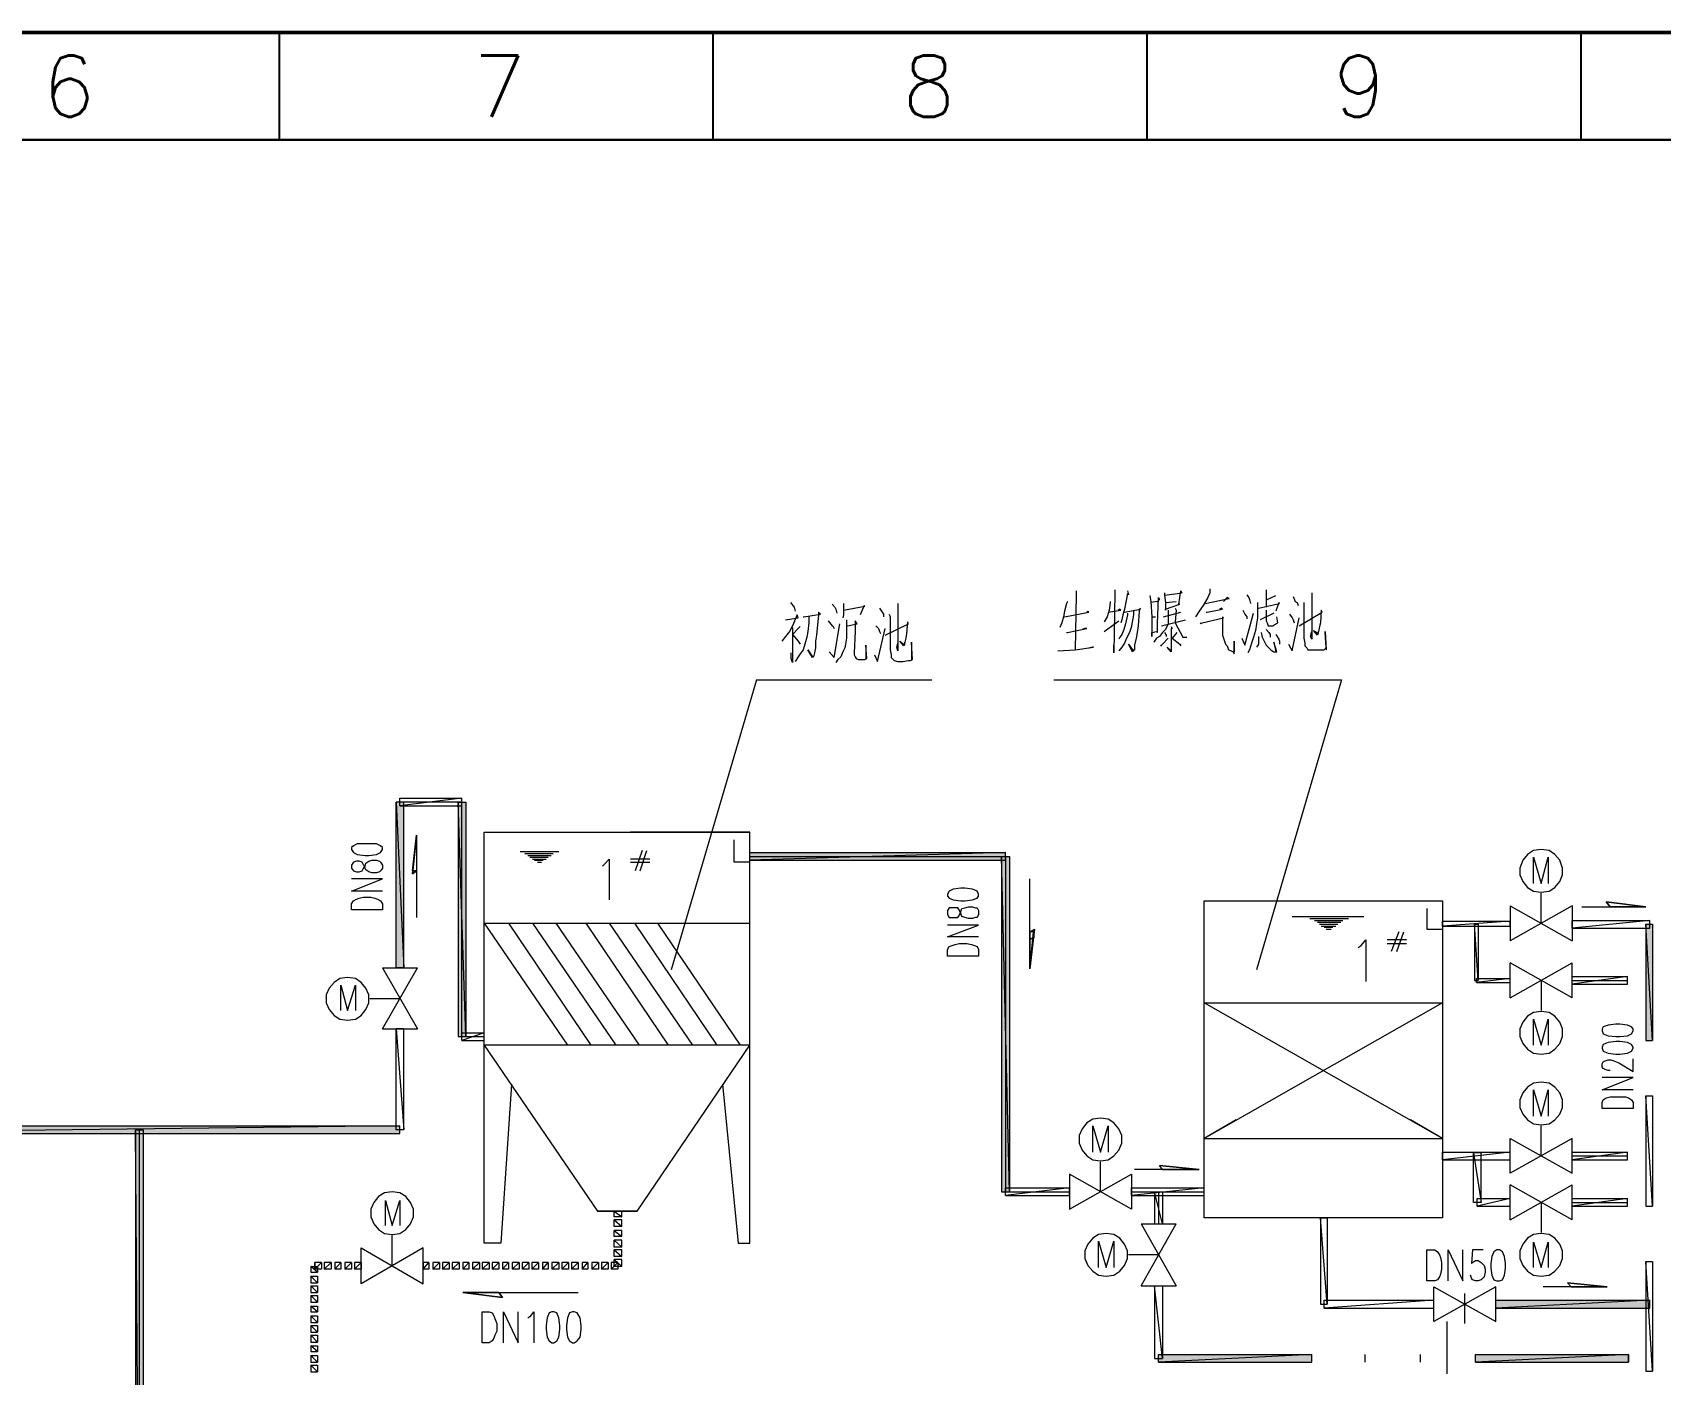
# Model space of a CAD drawing. Header units: millimetres. Extents: x 314312 to 406292, y 205315 to 257934.
# Drawn here: x 340394 to 357624, y 243737 to 257934 of the extents above; entities that cross this region are included whole.
import ezdxf

# ---------------------------------------------------------------- set-up
doc = ezdxf.new("R2010")
doc.units = ezdxf.units.MM
doc.styles.add('样式 2', font='txt.shx', dxfattribs={"height": 2})

msp = doc.modelspace()

# ---------------------------------------------------------------- hatches: boundary and pattern name
h = msp.add_hatch(color=0)
edge = h.paths.add_edge_path(flags=0)
edge.add_spline(control_points=[(344241, 248039), (344241, 248039), (344323, 248039), (344323, 248039), (344323, 248039), (344241, 249793), (344241, 249793), (344241, 249793), (344241, 248039), (344241, 248039)], knot_values=[0, 0, 0, 0, 1, 1, 1, 2, 2, 2, 3, 3, 3, 3], degree=3, periodic=0)
edge = h.paths.add_edge_path(flags=0)
edge.add_spline(control_points=[(344323, 248039), (344323, 248039), (344241, 249793), (344241, 249793), (344241, 249793), (344323, 249793), (344323, 249793), (344323, 249793), (344323, 248039), (344323, 248039)], knot_values=[0, 0, 0, 0, 1, 1, 1, 2, 2, 2, 3, 3, 3, 3], degree=3, periodic=0)
h = msp.add_hatch(color=0)
edge = h.paths.add_edge_path(flags=0)
edge.add_spline(control_points=[(344980, 249793), (344980, 249793), (344898, 249793), (344898, 249793), (344898, 249793), (344980, 247311), (344980, 247311), (344980, 247311), (344980, 249793), (344980, 249793)], knot_values=[0, 0, 0, 0, 1, 1, 1, 2, 2, 2, 3, 3, 3, 3], degree=3, periodic=0)
edge = h.paths.add_edge_path(flags=0)
edge.add_spline(control_points=[(344898, 249793), (344898, 249793), (344980, 247311), (344980, 247311), (344980, 247311), (344898, 247311), (344898, 247311), (344898, 247311), (344898, 249793), (344898, 249793)], knot_values=[0, 0, 0, 0, 1, 1, 1, 2, 2, 2, 3, 3, 3, 3], degree=3, periodic=0)
h = msp.add_hatch(color=0)
edge = h.paths.add_edge_path(flags=0)
edge.add_spline(control_points=[(347985, 249259), (347985, 249259), (347985, 249177), (347985, 249177), (347985, 249177), (350692, 249259), (350692, 249259), (350692, 249259), (347985, 249259), (347985, 249259)], knot_values=[0, 0, 0, 0, 1, 1, 1, 2, 2, 2, 3, 3, 3, 3], degree=3, periodic=0)
edge = h.paths.add_edge_path(flags=0)
edge.add_spline(control_points=[(347985, 249177), (347985, 249177), (350692, 249259), (350692, 249259), (350692, 249259), (350692, 249177), (350692, 249177), (350692, 249177), (347985, 249177), (347985, 249177)], knot_values=[0, 0, 0, 0, 1, 1, 1, 2, 2, 2, 3, 3, 3, 3], degree=3, periodic=0)
h = msp.add_hatch(color=0)
edge = h.paths.add_edge_path(flags=0)
edge.add_spline(control_points=[(350733, 249218), (350733, 249218), (350651, 249218), (350651, 249218), (350651, 249218), (350733, 245670), (350733, 245670), (350733, 245670), (350733, 249218), (350733, 249218)], knot_values=[0, 0, 0, 0, 1, 1, 1, 2, 2, 2, 3, 3, 3, 3], degree=3, periodic=0)
edge = h.paths.add_edge_path(flags=0)
edge.add_spline(control_points=[(350651, 249218), (350651, 249218), (350733, 245670), (350733, 245670), (350733, 245670), (350651, 245670), (350651, 245670), (350651, 245670), (350651, 249218), (350651, 249218)], knot_values=[0, 0, 0, 0, 1, 1, 1, 2, 2, 2, 3, 3, 3, 3], degree=3, periodic=0)
h = msp.add_hatch(color=0)
edge = h.paths.add_edge_path(flags=0)
edge.add_spline(control_points=[(357542, 248500), (357542, 248500), (357471, 248500), (357471, 248500), (357471, 248500), (357542, 247270), (357542, 247270), (357542, 247270), (357542, 248500), (357542, 248500)], knot_values=[0, 0, 0, 0, 1, 1, 1, 2, 2, 2, 3, 3, 3, 3], degree=3, periodic=0)
edge = h.paths.add_edge_path(flags=0)
edge.add_spline(control_points=[(357471, 248500), (357471, 248500), (357542, 247270), (357542, 247270), (357542, 247270), (357471, 247270), (357471, 247270), (357471, 247270), (357471, 248500), (357471, 248500)], knot_values=[0, 0, 0, 0, 1, 1, 1, 2, 2, 2, 3, 3, 3, 3], degree=3, periodic=0)
h = msp.add_hatch(color=0)
edge = h.paths.add_edge_path(flags=0)
edge.add_spline(control_points=[(337637, 246367), (337637, 246367), (337637, 246285), (337637, 246285), (337637, 246285), (344282, 246367), (344282, 246367), (344282, 246367), (337637, 246367), (337637, 246367)], knot_values=[0, 0, 0, 0, 1, 1, 1, 2, 2, 2, 3, 3, 3, 3], degree=3, periodic=0)
edge = h.paths.add_edge_path(flags=0)
edge.add_spline(control_points=[(337637, 246285), (337637, 246285), (344282, 246367), (344282, 246367), (344282, 246367), (344282, 246285), (344282, 246285), (344282, 246285), (337637, 246285), (337637, 246285)], knot_values=[0, 0, 0, 0, 1, 1, 1, 2, 2, 2, 3, 3, 3, 3], degree=3, periodic=0)
h = msp.add_hatch(color=0)
edge = h.paths.add_edge_path(flags=0)
edge.add_spline(control_points=[(341565, 246326), (341565, 246326), (341483, 246326), (341483, 246326), (341483, 246326), (341565, 235856), (341565, 235856), (341565, 235856), (341565, 246326), (341565, 246326)], knot_values=[0, 0, 0, 0, 1, 1, 1, 2, 2, 2, 3, 3, 3, 3], degree=3, periodic=0)
edge = h.paths.add_edge_path(flags=0)
edge.add_spline(control_points=[(341483, 246326), (341483, 246326), (341565, 235856), (341565, 235856), (341565, 235856), (341483, 235856), (341483, 235856), (341483, 235856), (341483, 246326), (341483, 246326)], knot_values=[0, 0, 0, 0, 1, 1, 1, 2, 2, 2, 3, 3, 3, 3], degree=3, periodic=0)
h = msp.add_hatch(color=0)
edge = h.paths.add_edge_path(flags=0)
edge.add_spline(control_points=[(355881, 244521), (355881, 244521), (355881, 244439), (355881, 244439), (355881, 244439), (357512, 244521), (357512, 244521), (357512, 244521), (355881, 244521), (355881, 244521)], knot_values=[0, 0, 0, 0, 1, 1, 1, 2, 2, 2, 3, 3, 3, 3], degree=3, periodic=0)
edge = h.paths.add_edge_path(flags=0)
edge.add_spline(control_points=[(355881, 244439), (355881, 244439), (357512, 244521), (357512, 244521), (357512, 244521), (357512, 244439), (357512, 244439), (357512, 244439), (355881, 244439), (355881, 244439)], knot_values=[0, 0, 0, 0, 1, 1, 1, 2, 2, 2, 3, 3, 3, 3], degree=3, periodic=0)
h = msp.add_hatch(color=0)
edge = h.paths.add_edge_path(flags=0)
edge.add_spline(control_points=[(352312, 243947), (352312, 243947), (352312, 243865), (352312, 243865), (352312, 243865), (353933, 243947), (353933, 243947), (353933, 243947), (352312, 243947), (352312, 243947)], knot_values=[0, 0, 0, 0, 1, 1, 1, 2, 2, 2, 3, 3, 3, 3], degree=3, periodic=0)
edge = h.paths.add_edge_path(flags=0)
edge.add_spline(control_points=[(352312, 243865), (352312, 243865), (353933, 243947), (353933, 243947), (353933, 243947), (353933, 243865), (353933, 243865), (353933, 243865), (352312, 243865), (352312, 243865)], knot_values=[0, 0, 0, 0, 1, 1, 1, 2, 2, 2, 3, 3, 3, 3], degree=3, periodic=0)
h = msp.add_hatch(color=0)
edge = h.paths.add_edge_path(flags=0)
edge.add_spline(control_points=[(355666, 243947), (355666, 243947), (355666, 243865), (355666, 243865), (355666, 243865), (357286, 243947), (357286, 243947), (357286, 243947), (355666, 243947), (355666, 243947)], knot_values=[0, 0, 0, 0, 1, 1, 1, 2, 2, 2, 3, 3, 3, 3], degree=3, periodic=0)
edge = h.paths.add_edge_path(flags=0)
edge.add_spline(control_points=[(355666, 243865), (355666, 243865), (357286, 243947), (357286, 243947), (357286, 243947), (357286, 243865), (357286, 243865), (357286, 243865), (355666, 243865), (355666, 243865)], knot_values=[0, 0, 0, 0, 1, 1, 1, 2, 2, 2, 3, 3, 3, 3], degree=3, periodic=0)

# ---------------------------------------------------------------- linework, layer by layer
at = {"color": 7, "linetype": 'ByBlock', "lineweight": 50}
msp.add_line((314312, 257934), (390065, 257934), dxfattribs=at)
at = {"color": 7, "linetype": 'ByBlock', "lineweight": -3}
for p, q in [((343003, 257934), (343003, 256800)), ((347596, 257934), (347596, 256800)), ((352189, 257934), (352189, 256800)), ((356781, 257934), (356781, 256800))]:
    msp.add_line(p, q, dxfattribs=at)
at = {"color": 7, "linetype": 'ByBlock', "lineweight": 30}
msp.add_line((315446, 256800), (388931, 256800), dxfattribs=at)
at = {"color": 0, "lineweight": 5}
for points in [[(351348, 251915), (351338, 251895), (351317, 251813), (351307, 251751), (351287, 251690), (351266, 251639)], [(351441, 252028), (351441, 251987), (351430, 251403)], [(351799, 251915), (351799, 251905), (351789, 251823), (351769, 251751), (351738, 251700)], [(351851, 252039), (351851, 252008), (351840, 251372), (351840, 251403), (351840, 251454)], [(351984, 252028), (351994, 251987), (351984, 251998), (351953, 251833), (351933, 251772), (351923, 251721), (351912, 251690)], [(352220, 251977), (352230, 251915), (352240, 251751), (352240, 251618), (352240, 251546), (352240, 251587), (352292, 251598), (352302, 251587), (352302, 251659), (352302, 251680), (352312, 251956), (352322, 251936), (352302, 251915), (352230, 251905)], [(352374, 252008), (352374, 251977), (352384, 251905), (352384, 251823), (352384, 251833), (352538, 251885), (352528, 251885), (352548, 252028), (352558, 252008), (352538, 251998), (352374, 251977)], [(352384, 251905), (352497, 251915)], [(352856, 252049), (352856, 252008), (352835, 251956), (352784, 251874), (352743, 251813), (352702, 251751)], [(352804, 251895), (353061, 251946), (353040, 251956), (352999, 251915)], [(353245, 251987), (353266, 251956), (353276, 251936), (353286, 251895)], [(353451, 252039), (353451, 252008), (353451, 251854)], [(353461, 251936), (353553, 251977)], [(353738, 251967), (353758, 251915), (353779, 251905), (353789, 251874)], [(353933, 252008), (353933, 251977), (353933, 251516), (353922, 251546), (353933, 251598)], [(348364, 251721), (348497, 251741), (348487, 251772), (348436, 251659), (348405, 251598), (348364, 251546), (348323, 251495)], [(348415, 251905), (348456, 251854), (348467, 251813)], [(348610, 251751), (348610, 251690), (348600, 251598), (348590, 251536), (348569, 251464), (348549, 251403), (348518, 251362), (348497, 251331), (348467, 251280)], [(348549, 251751), (348559, 251751), (348733, 251782), (348713, 251803), (348713, 251772), (348692, 251557), (348682, 251495), (348682, 251423), (348672, 251372), (348661, 251331), (348651, 251321), (348600, 251403), (348651, 251331)], [(348856, 251885), (348887, 251854), (348897, 251833), (348907, 251792)], [(348979, 251895), (348979, 251854), (348979, 251803), (348979, 251772), (348969, 251741)], [(348979, 251823), (349205, 251864), (349195, 251874), (349154, 251772)], [(349359, 251844), (349379, 251813), (349400, 251782), (349400, 251751)], [(349461, 251782), (349472, 251751), (349472, 251403), (349482, 251351), (349482, 251321), (349502, 251300), (349513, 251290), (349554, 251280), (349605, 251280), (349666, 251290), (349687, 251290), (349707, 251300), (349697, 251485), (349697, 251300)], [(349554, 251895), (349554, 251864), (349554, 251392), (349543, 251433), (349554, 251474)], [(351317, 251751), (351574, 251803), (351564, 251813), (351553, 251803)], [(351779, 251803), (351912, 251823), (351902, 251833), (351882, 251823)], [(352046, 251813), (352046, 251772), (352025, 251659), (352025, 251649), (352005, 251587), (351974, 251526), (351953, 251474), (351923, 251433), (351892, 251392)], [(351984, 251792), (351984, 251772), (351964, 251680), (351943, 251618), (351923, 251567), (351902, 251536), (351892, 251516)], [(351953, 251803), (352117, 251833), (352117, 251844), (352107, 251813), (352097, 251659), (352087, 251587), (352076, 251526), (352056, 251454), (352056, 251403), (352035, 251382), (351994, 251464), (352035, 251403), (352056, 251403)], [(352240, 251751), (352281, 251751)], [(352364, 251751), (352548, 251803)], [(352415, 251823), (352415, 251813), (352415, 251680)], [(352487, 251844), (352497, 251823), (352487, 251700)], [(352753, 251690), (352763, 251680), (352774, 251690), (352999, 251741), (352989, 251751), (352989, 251731), (352989, 251649), (352989, 251598), (352989, 251557), (352999, 251526), (353010, 251495), (353020, 251464), (353040, 251444), (353051, 251403), (353081, 251392), (353102, 251382), (353112, 251362), (353112, 251495), (353112, 251382)], [(352815, 251803), (352825, 251803), (352989, 251833), (352979, 251844), (352958, 251833)], [(353194, 251526), (353225, 251454), (353317, 251792)], [(353204, 251823), (353225, 251782), (353245, 251751), (353245, 251731)], [(353358, 251905), (353358, 251844), (353358, 251741), (353348, 251680), (353338, 251608), (353317, 251536), (353297, 251474), (353276, 251403), (353256, 251372)], [(353369, 251844), (353594, 251895), (353584, 251905), (353553, 251813)], [(353533, 251792), (353389, 251721)], [(353451, 251823), (353451, 251813), (353451, 251803), (353451, 251710), (353461, 251690), (353471, 251659), (353492, 251659), (353522, 251659), (353553, 251680), (353574, 251690), (353563, 251751)], [(353686, 251464), (353727, 251392), (353799, 251741)], [(353697, 251782), (353727, 251741), (353738, 251721), (353748, 251690)], [(353799, 251659), (354045, 251803), (354035, 251823), (354025, 251690), (354015, 251649), (354004, 251598), (353994, 251557), (353953, 251608), (354004, 251577), (354004, 251598)], [(353851, 251905), (353851, 251874), (353851, 251526), (353861, 251474), (353861, 251444), (353881, 251423), (353892, 251403), (353933, 251403), (353984, 251403), (354045, 251403), (354066, 251403), (354086, 251423), (354076, 251598), (354086, 251403)], [(348436, 251639), (348436, 251269), (348425, 251310), (348425, 251372)], [(348518, 251649), (348497, 251628), (348436, 251567), (348497, 251495), (348518, 251464)], [(348815, 251710), (348856, 251659), (348866, 251659), (348877, 251628)], [(348825, 251382), (348877, 251321), (348938, 251680)], [(349010, 251721), (349010, 251659), (349010, 251598), (349010, 251526), (349000, 251464), (348990, 251423), (348969, 251382), (348949, 251331), (348918, 251300), (348897, 251269)], [(349020, 251659), (349123, 251680), (349102, 251710), (349102, 251598), (349092, 251372), (349092, 251351), (349102, 251331), (349113, 251310), (349133, 251300), (349184, 251300), (349205, 251300), (349225, 251310), (349215, 251454), (349215, 251310)], [(349307, 251351), (349338, 251280), (349420, 251628)], [(349318, 251659), (349348, 251628), (349359, 251598), (349369, 251577)], [(349420, 251557), (349666, 251680), (349656, 251700), (349646, 251577), (349636, 251526), (349625, 251485), (349615, 251444), (349574, 251495), (349625, 251454), (349625, 251485)], [(351338, 251587), (351348, 251587), (351553, 251628), (351533, 251628), (351502, 251618)], [(351738, 251598), (351892, 251710)], [(352415, 251680), (352384, 251618), (352353, 251587), (352322, 251546), (352292, 251526), (352261, 251485)], [(352343, 251659), (352599, 251721)], [(352374, 251587), (352394, 251557), (352394, 251546)], [(352446, 251649), (352456, 251628), (352446, 251628), (352446, 251618), (352446, 251454), (352446, 251382), (352405, 251433), (352446, 251392), (352446, 251403)], [(352507, 251587), (352456, 251526), (352538, 251464), (352548, 251444)], [(352487, 251690), (352569, 251536), (352610, 251536)], [(353399, 251587), (353410, 251536), (353430, 251495), (353451, 251454), (353471, 251433), (353502, 251403), (353533, 251382), (353553, 251382), (353563, 251382), (353533, 251485), (353553, 251382)], [(353451, 251618), (353481, 251587), (353492, 251567), (353492, 251536)], [(353553, 251567), (353584, 251516), (353594, 251495), (353594, 251464)], [(351246, 251392), (351430, 251403), (351625, 251433), (351615, 251433), (351584, 251423)], [(352333, 251454), (352343, 251444), (352343, 251454), (352353, 251464), (352415, 251526)], [(353369, 251546), (353369, 251495), (353369, 251464), (353358, 251444), (353348, 251433)], [(348056, 251085), (347154, 248018)], [(348056, 251085), (349912, 251085)], [(351205, 251085), (354250, 251085)], [(354250, 251085), (353348, 248018)], [(344939, 249793), (344282, 249793)], [(344939, 247311), (344939, 249793)], [(343770, 249290), (343790, 249259), (343831, 249239), (343913, 249229), (343954, 249229), (344036, 249239), (344077, 249259), (344098, 249290), (344098, 249311), (344077, 249331), (344036, 249352), (343954, 249352), (343913, 249352), (343831, 249352), (343790, 249331), (343770, 249311), (343770, 249290)], [(344457, 249065), (344416, 249034), (344457, 249444), (344416, 249034)], [(344457, 249444), (344457, 248572)], [(345175, 249475), (347985, 249475), (346723, 249475)], [(345175, 245126), (345175, 249475)], [(347985, 249157), (347820, 249157), (347820, 249393)], [(347985, 245126), (347985, 249475)], [(343770, 249095), (343790, 249065), (343821, 249054), (343852, 249054), (343882, 249065), (343893, 249085), (343913, 249116), (343923, 249147), (343954, 249167), (343985, 249177), (344036, 249177), (344067, 249167), (344077, 249157), (344098, 249126), (344098, 249095), (344077, 249065), (344067, 249054), (344036, 249044), (343985, 249044), (343954, 249054), (343923, 249075), (343913, 249095), (343893, 249136), (343882, 249157), (343852, 249167), (343821, 249167), (343790, 249157), (343770, 249126), (343770, 249095)], [(345554, 249270), (345964, 249270)], [(345605, 249249), (345903, 249249)], [(345636, 249229), (345882, 249229)], [(345657, 249208), (345851, 249208)], [(345687, 249188), (345831, 249188)], [(345708, 249177), (345800, 249177)], [(345739, 249157), (345780, 249157)], [(346426, 249116), (346446, 249136), (346498, 249188), (346498, 248757)], [(346928, 249188), (346723, 249188)], [(346723, 249157), (346928, 249157)], [(346846, 249280), (346774, 249065)], [(346826, 249065), (346897, 249280)], [(347985, 249218), (350692, 249218)], [(350692, 249218), (350692, 245670)], [(356363, 249290), (356281, 249280), (356219, 249239), (356168, 249177), (356137, 249095), (356137, 249023), (356168, 248952), (356219, 248890), (356281, 248849), (356363, 248839), (356445, 248849), (356507, 248890), (356558, 248952), (356589, 249023), (356589, 249095), (356558, 249177), (356507, 249239), (356445, 249280), (356363, 249290)], [(356281, 248931), (356281, 249208), (356363, 248931), (356435, 249208), (356435, 248931)], [(344098, 248849), (343770, 248849), (344098, 248982), (343770, 248982)], [(350948, 248029), (350948, 248982)], [(350077, 248798), (350097, 248777), (350138, 248757), (350220, 248747), (350261, 248747), (350343, 248757), (350394, 248777), (350405, 248798), (350405, 248818), (350394, 248849), (350343, 248870), (350261, 248880), (350220, 248880), (350138, 248870), (350097, 248849), (350077, 248818), (350077, 248798)], [(356363, 248511), (356363, 248829)], [(344098, 248654), (343770, 248654), (343770, 248716), (343790, 248747), (343821, 248767), (343852, 248777), (343893, 248788), (343975, 248788), (344016, 248777), (344046, 248767), (344077, 248747), (344098, 248716), (344098, 248654)], [(350077, 248603), (350097, 248572), (350128, 248572), (350159, 248572), (350189, 248572), (350200, 248593), (350220, 248634), (350230, 248665), (350261, 248675), (350302, 248685), (350343, 248685), (350374, 248675), (350394, 248675), (350405, 248644), (350405, 248603), (350394, 248572), (350374, 248572), (350343, 248562), (350302, 248562), (350261, 248572), (350230, 248583), (350220, 248613), (350200, 248654), (350189, 248675), (350159, 248675), (350128, 248675), (350097, 248675), (350077, 248644), (350077, 248603)], [(352794, 248747), (355317, 248747)], [(352794, 245393), (352794, 248747)], [(355153, 248665), (355153, 248449), (355317, 248449)], [(355317, 248747), (355317, 245393)], [(356691, 248695), (356035, 248326)], [(356035, 248695), (356691, 248326)], [(356035, 248695), (356035, 248326)], [(356691, 248695), (356691, 248326)], [(356794, 248685), (357471, 248685), (357050, 248736), (357471, 248685)], [(357050, 248736), (357091, 248685)], [(345175, 248511), (347985, 248511)], [(345175, 248511), (346057, 247219)], [(345431, 248511), (346303, 247219)], [(345687, 248511), (346569, 247219)], [(345933, 248511), (346815, 247219)], [(346251, 248511), (347123, 247219)], [(346498, 248511), (347379, 247219)], [(346764, 248511), (347636, 247219)], [(347010, 248511), (347882, 247219)], [(350405, 248367), (350077, 248367), (350405, 248490), (350077, 248490)], [(353727, 248583), (354486, 248583)], [(353912, 248562), (354322, 248562)], [(353963, 248541), (354261, 248541)], [(353994, 248521), (354240, 248521)], [(354015, 248500), (354209, 248500)], [(354035, 248480), (354189, 248480)], [(354066, 248470), (354158, 248470)], [(350405, 248162), (350077, 248162), (350077, 248234), (350097, 248265), (350128, 248275), (350159, 248285), (350200, 248295), (350282, 248295), (350333, 248285), (350364, 248275), (350394, 248265), (350405, 248234), (350405, 248162)], [(350948, 248029), (351000, 248449), (350948, 248029)], [(351000, 248367), (350948, 248336)], [(354086, 248449), (354138, 248449)], [(354425, 248254), (354456, 248275), (354507, 248336), (354507, 247895)], [(354938, 248336), (354732, 248336)], [(354732, 248295), (354938, 248295)], [(354856, 248418), (354773, 248213)], [(354835, 248213), (354907, 248418)], [(344098, 247393), (344467, 248039)], [(344098, 248039), (344467, 247393)], [(344098, 248039), (344467, 248039)], [(356691, 247721), (356035, 248090)], [(356035, 247721), (356691, 248090)], [(356035, 247721), (356035, 248090)], [(356691, 247721), (356691, 248090)], [(343729, 247936), (343647, 247926), (343585, 247885), (343534, 247824), (343503, 247752), (343503, 247670), (343534, 247598), (343585, 247536), (343647, 247495), (343729, 247485), (343811, 247495), (343872, 247536), (343923, 247598), (343954, 247670), (343954, 247752), (343923, 247824), (343872, 247885), (343811, 247926), (343729, 247936)], [(343657, 247588), (343657, 247854), (343729, 247588), (343811, 247854), (343811, 247588)], [(356363, 247906), (356363, 247588)], [(356691, 247906), (357276, 247906)], [(344282, 247711), (343964, 247711)], [(355317, 246234), (352794, 247670), (355317, 247670)], [(355317, 247670), (352794, 246234)], [(356363, 247578), (356281, 247567), (356219, 247526), (356168, 247465), (356137, 247393), (356137, 247311), (356168, 247239), (356219, 247178), (356281, 247137), (356363, 247126), (356445, 247137), (356507, 247178), (356558, 247239), (356589, 247311), (356589, 247393), (356558, 247465), (356507, 247526), (356445, 247567), (356363, 247578)], [(356281, 247219), (356281, 247495), (356363, 247219), (356435, 247495), (356435, 247219)], [(357009, 247372), (357019, 247342), (357071, 247321), (357153, 247311), (357194, 247311), (357276, 247321), (357317, 247342), (357337, 247372), (357337, 247393), (357317, 247413), (357276, 247434), (357194, 247444), (357153, 247444), (357071, 247434), (357019, 247413), (357009, 247393), (357009, 247372)], [(344098, 247393), (344467, 247393)], [(344939, 247311), (345175, 247311)], [(344939, 247311), (345175, 247311)], [(357009, 247188), (357019, 247157), (357071, 247137), (357153, 247126), (357194, 247126), (357276, 247137), (357317, 247157), (357337, 247188), (357337, 247198), (357317, 247229), (357276, 247249), (357194, 247260), (357153, 247260), (357071, 247249), (357019, 247229), (357009, 247198), (357009, 247188)], [(346795, 245465), (347985, 247219), (345175, 247219)], [(345175, 247219), (346374, 245465)], [(357091, 246952), (357071, 246952), (357040, 246962), (357019, 246972), (357009, 246993), (357009, 247024), (357019, 247044), (357040, 247054), (357071, 247065), (357101, 247065), (357132, 247054), (357183, 247034), (357337, 246942), (357337, 247075)], [(345462, 246808), (345349, 245126)], [(347697, 246808), (347861, 245126), (347985, 245126)], [(356363, 246829), (356281, 246819), (356219, 246778), (356168, 246716), (356137, 246644), (356137, 246562), (356168, 246490), (356219, 246429), (356281, 246388), (356363, 246378), (356445, 246388), (356507, 246429), (356558, 246490), (356589, 246562), (356589, 246644), (356558, 246716), (356507, 246778), (356445, 246819), (356363, 246829)], [(356281, 246470), (356281, 246747), (356363, 246470), (356435, 246747), (356435, 246470)], [(357337, 246747), (357009, 246747), (357337, 246880), (357009, 246880)], [(357337, 246552), (357009, 246552), (357009, 246614), (357019, 246644), (357050, 246665), (357091, 246675), (357132, 246675), (357214, 246675), (357255, 246675), (357286, 246665), (357317, 246644), (357337, 246614), (357337, 246552)], [(351697, 246449), (351615, 246439), (351553, 246398), (351502, 246337), (351471, 246265), (351471, 246183), (351502, 246111), (351553, 246049), (351615, 246008), (351697, 245998), (351779, 246008), (351840, 246049), (351892, 246111), (351923, 246183), (351923, 246265), (351892, 246337), (351840, 246398), (351779, 246439), (351697, 246449)], [(353133, 246429), (352794, 246234)], [(355317, 246234), (354979, 246429)], [(341524, 246326), (341524, 235856)], [(351615, 246090), (351615, 246367), (351697, 246090), (351779, 246367), (351779, 246090)], [(352794, 246234), (355317, 246234)], [(356691, 245865), (356691, 246234), (356035, 245865), (356035, 246234), (356691, 245865)], [(356363, 246049), (356363, 246367)], [(351697, 245670), (351697, 245988)], [(352743, 245906), (352056, 245906)], [(352322, 245947), (352743, 245906), (352322, 245947)], [(356691, 246049), (357276, 246049)], [(352025, 245485), (351369, 245855), (351369, 245485), (352025, 245855), (352025, 245485)], [(356035, 245373), (356691, 245742)], [(356691, 245373), (356035, 245742)], [(356035, 245373), (356035, 245742)], [(356691, 245373), (356691, 245742)], [(344200, 245670), (344118, 245660), (344057, 245619), (344005, 245557), (343975, 245485), (343975, 245403), (344005, 245332), (344057, 245270), (344118, 245229), (344200, 245219), (344282, 245229), (344344, 245270), (344395, 245332), (344426, 245403), (344426, 245485), (344395, 245557), (344344, 245619), (344282, 245660), (344200, 245670)], [(344129, 245311), (344129, 245578), (344200, 245311), (344282, 245578), (344282, 245311)], [(350692, 245670), (351369, 245670)], [(352025, 245670), (352794, 245670)], [(352312, 245670), (352312, 245332)], [(356363, 245557), (356363, 245239)], [(356691, 245557), (357276, 245557)], [(346374, 245465), (346795, 245465), (346374, 245465)], [(346549, 245465), (346631, 245465)], [(355317, 245393), (352794, 245393)], [(344200, 244880), (344200, 245209)], [(351758, 245229), (351676, 245219), (351615, 245178), (351564, 245116), (351533, 245044), (351533, 244962), (351564, 244891), (351615, 244829), (351676, 244788), (351758, 244778), (351840, 244788), (351902, 244829), (351953, 244891), (351984, 244962), (351984, 245044), (351953, 245116), (351902, 245178), (351840, 245219), (351758, 245229)], [(352128, 245332), (352497, 244675)], [(352128, 244675), (352497, 245332)], [(352128, 245332), (352497, 245332)], [(356363, 245229), (356281, 245219), (356219, 245178), (356168, 245116), (356137, 245044), (356137, 244962), (356168, 244891), (356219, 244829), (356281, 244788), (356363, 244778), (356445, 244788), (356507, 244829), (356558, 244891), (356589, 244962), (356589, 245044), (356558, 245116), (356507, 245178), (356445, 245219), (356363, 245229)], [(344528, 244696), (344528, 245075), (343872, 244696), (343872, 245075), (344528, 244696)], [(345349, 245126), (345175, 245126)], [(351676, 244870), (351676, 245147), (351758, 244870), (351840, 245147), (351840, 244870)], [(355153, 244727), (355153, 245055), (355235, 245055), (355266, 245034), (355286, 245003), (355297, 244973), (355307, 244921), (355307, 244850), (355297, 244798), (355286, 244768), (355266, 244737), (355235, 244727), (355153, 244727)], [(355379, 244727), (355379, 245055), (355532, 244727), (355532, 245055)], [(355748, 245055), (355635, 245055), (355625, 244911), (355635, 244921), (355666, 244942), (355696, 244942), (355727, 244921), (355758, 244891), (355768, 244850), (355768, 244819), (355758, 244768), (355727, 244737), (355696, 244727), (355666, 244727), (355635, 244737), (355625, 244757), (355614, 244788)], [(355891, 245055), (355861, 245034), (355840, 244983), (355830, 244911), (355830, 244860), (355840, 244788), (355861, 244737), (355891, 244727), (355922, 244727), (355953, 244737), (355973, 244788), (355984, 244860), (355984, 244911), (355973, 244983), (355953, 245034), (355922, 245055), (355891, 245055)], [(356281, 244870), (356281, 245137), (356363, 244870), (356435, 245137), (356435, 244870)], [(343380, 244850), (343380, 244921)], [(344528, 244850), (344528, 244921)], [(352312, 245003), (351994, 245003)], [(352128, 244675), (352497, 244675)], [(356640, 244706), (357060, 244665), (356640, 244706)], [(345369, 244552), (344949, 244603), (345369, 244552)], [(344949, 244603), (346169, 244603)], [(345369, 244552), (345328, 244603)], [(355881, 244296), (355881, 244665), (355225, 244296), (355225, 244665), (355881, 244296)], [(355553, 244275), (355553, 244593)], [(357060, 244665), (356384, 244665)], [(345154, 244070), (345154, 244398), (345226, 244398), (345257, 244388), (345277, 244357), (345287, 244327), (345308, 244275), (345308, 244193), (345287, 244152), (345277, 244121), (345257, 244091), (345226, 244070), (345154, 244070)], [(345380, 244070), (345380, 244398), (345534, 244070), (345534, 244398)], [(345636, 244337), (345667, 244357), (345698, 244398), (345698, 244070)], [(345892, 244398), (345862, 244388), (345841, 244337), (345831, 244255), (345831, 244214), (345841, 244132), (345862, 244091), (345892, 244070), (345913, 244070), (345944, 244091), (345964, 244132), (345974, 244214), (345974, 244255), (345964, 244337), (345944, 244388), (345913, 244398), (345892, 244398)], [(346108, 244398), (346077, 244388), (346057, 244337), (346046, 244255), (346046, 244214), (346057, 244132), (346077, 244091), (346108, 244070), (346128, 244070), (346159, 244091), (346190, 244132), (346200, 244214), (346200, 244255), (346190, 244337), (346159, 244388), (346128, 244398), (346108, 244398)], [(355368, 243742), (355368, 244296)], [(354497, 243947), (354497, 243865)], [(355081, 243947), (355081, 243865)], [(357286, 243947), (357286, 243865)]]:
    msp.add_lwpolyline(points, dxfattribs=at)
for points in [[(344241, 248039), (344241, 248039), (344323, 248039), (344323, 248039), (344323, 248039), (344241, 249793), (344241, 249793), (344241, 249793), (344241, 248039), (344241, 248039)], [(344323, 248039), (344323, 248039), (344241, 249793), (344241, 249793), (344241, 249793), (344323, 249793), (344323, 249793), (344323, 249793), (344323, 248039), (344323, 248039)], [(344282, 249834), (344282, 249834), (344282, 249752), (344282, 249752), (344282, 249752), (344939, 249834), (344939, 249834), (344939, 249834), (344282, 249834), (344282, 249834)], [(344282, 249752), (344282, 249752), (344939, 249834), (344939, 249834), (344939, 249834), (344939, 249752), (344939, 249752), (344939, 249752), (344282, 249752), (344282, 249752)], [(344980, 249793), (344980, 249793), (344898, 249793), (344898, 249793), (344898, 249793), (344980, 247311), (344980, 247311), (344980, 247311), (344980, 249793), (344980, 249793)], [(344898, 249793), (344898, 249793), (344980, 247311), (344980, 247311), (344980, 247311), (344898, 247311), (344898, 247311), (344898, 247311), (344898, 249793), (344898, 249793)], [(344457, 249444), (344457, 249444), (344416, 249065), (344416, 249065), (344416, 249065), (344457, 249065), (344457, 249065), (344457, 249065), (344457, 249444), (344457, 249444)], [(347985, 249259), (347985, 249259), (347985, 249177), (347985, 249177), (347985, 249177), (350692, 249259), (350692, 249259), (350692, 249259), (347985, 249259), (347985, 249259)], [(347985, 249177), (347985, 249177), (350692, 249259), (350692, 249259), (350692, 249259), (350692, 249177), (350692, 249177), (350692, 249177), (347985, 249177), (347985, 249177)], [(350733, 249218), (350733, 249218), (350651, 249218), (350651, 249218), (350651, 249218), (350733, 245670), (350733, 245670), (350733, 245670), (350733, 249218), (350733, 249218)], [(350651, 249218), (350651, 249218), (350733, 245670), (350733, 245670), (350733, 245670), (350651, 245670), (350651, 245670), (350651, 245670), (350651, 249218), (350651, 249218)], [(344416, 249065), (344416, 249065), (344457, 249065), (344457, 249065), (344457, 249065), (344416, 249034), (344416, 249034), (344416, 249034), (344416, 249065), (344416, 249065)], [(357050, 248736), (357050, 248736), (357091, 248685), (357091, 248685), (357091, 248685), (357471, 248685), (357471, 248685), (357471, 248685), (357050, 248736), (357050, 248736)], [(357091, 248685), (357091, 248685), (357471, 248685), (357471, 248685), (357471, 248685), (357471, 248685), (357471, 248685), (357471, 248685), (357091, 248685), (357091, 248685)], [(355317, 248531), (355317, 248531), (355317, 248480), (355317, 248480), (355317, 248480), (356035, 248531), (356035, 248531), (356035, 248531), (355317, 248531), (355317, 248531)], [(355317, 248480), (355317, 248480), (356035, 248531), (356035, 248531), (356035, 248531), (356035, 248480), (356035, 248480), (356035, 248480), (355317, 248480), (355317, 248480)], [(355696, 248500), (355696, 248500), (355655, 248500), (355655, 248500), (355655, 248500), (355696, 247906), (355696, 247906), (355696, 247906), (355696, 248500), (355696, 248500)], [(355655, 248500), (355655, 248500), (355696, 247906), (355696, 247906), (355696, 247906), (355655, 247906), (355655, 247906), (355655, 247906), (355655, 248500), (355655, 248500)], [(356691, 248541), (356691, 248541), (356691, 248459), (356691, 248459), (356691, 248459), (357512, 248541), (357512, 248541), (357512, 248541), (356691, 248541), (356691, 248541)], [(356691, 248459), (356691, 248459), (357512, 248541), (357512, 248541), (357512, 248541), (357512, 248459), (357512, 248459), (357512, 248459), (356691, 248459), (356691, 248459)], [(357542, 248500), (357542, 248500), (357471, 248500), (357471, 248500), (357471, 248500), (357542, 247270), (357542, 247270), (357542, 247270), (357542, 248500), (357542, 248500)], [(357471, 248500), (357471, 248500), (357542, 247270), (357542, 247270), (357542, 247270), (357471, 247270), (357471, 247270), (357471, 247270), (357471, 248500), (357471, 248500)], [(351000, 248449), (351000, 248449), (350948, 248418), (350948, 248418), (350948, 248418), (350989, 248418), (350989, 248418), (350989, 248418), (351000, 248449), (351000, 248449)], [(350948, 248418), (350948, 248418), (350989, 248418), (350989, 248418), (350989, 248418), (350948, 248029), (350948, 248029), (350948, 248029), (350948, 248418), (350948, 248418)], [(355676, 247926), (355676, 247926), (355676, 247885), (355676, 247885), (355676, 247885), (356035, 247926), (356035, 247926), (356035, 247926), (355676, 247926), (355676, 247926)], [(355676, 247885), (355676, 247885), (356035, 247926), (356035, 247926), (356035, 247926), (356035, 247885), (356035, 247885), (356035, 247885), (355676, 247885), (355676, 247885)], [(356691, 247947), (356691, 247947), (356691, 247865), (356691, 247865), (356691, 247865), (357276, 247947), (357276, 247947), (357276, 247947), (356691, 247947), (356691, 247947)], [(356691, 247865), (356691, 247865), (357276, 247947), (357276, 247947), (357276, 247947), (357276, 247865), (357276, 247865), (357276, 247865), (356691, 247865), (356691, 247865)], [(344241, 246326), (344241, 246326), (344323, 246326), (344323, 246326), (344323, 246326), (344241, 247393), (344241, 247393), (344241, 247393), (344241, 246326), (344241, 246326)], [(344323, 246326), (344323, 246326), (344241, 247393), (344241, 247393), (344241, 247393), (344323, 247393), (344323, 247393), (344323, 247393), (344323, 246326), (344323, 246326)], [(344939, 247352), (344939, 247352), (344939, 247270), (344939, 247270), (344939, 247270), (345175, 247352), (345175, 247352), (345175, 247352), (344939, 247352), (344939, 247352)], [(344939, 247270), (344939, 247270), (345175, 247352), (345175, 247352), (345175, 247352), (345175, 247270), (345175, 247270), (345175, 247270), (344939, 247270), (344939, 247270)], [(357542, 246685), (357542, 246685), (357471, 246685), (357471, 246685), (357471, 246685), (357542, 245516), (357542, 245516), (357542, 245516), (357542, 246685), (357542, 246685)], [(357471, 246685), (357471, 246685), (357542, 245516), (357542, 245516), (357542, 245516), (357471, 245516), (357471, 245516), (357471, 245516), (357471, 246685), (357471, 246685)], [(337637, 246367), (337637, 246367), (337637, 246285), (337637, 246285), (337637, 246285), (344282, 246367), (344282, 246367), (344282, 246367), (337637, 246367), (337637, 246367)], [(337637, 246285), (337637, 246285), (344282, 246367), (344282, 246367), (344282, 246367), (344282, 246285), (344282, 246285), (344282, 246285), (337637, 246285), (337637, 246285)], [(341565, 246326), (341565, 246326), (341483, 246326), (341483, 246326), (341483, 246326), (341565, 235856), (341565, 235856), (341565, 235856), (341565, 246326), (341565, 246326)], [(341483, 246326), (341483, 246326), (341565, 235856), (341565, 235856), (341565, 235856), (341483, 235856), (341483, 235856), (341483, 235856), (341483, 246326), (341483, 246326)], [(355317, 246090), (355317, 246090), (355317, 246008), (355317, 246008), (355317, 246008), (356035, 246090), (356035, 246090), (356035, 246090), (355317, 246090), (355317, 246090)], [(355317, 246008), (355317, 246008), (356035, 246090), (356035, 246090), (356035, 246090), (356035, 246008), (356035, 246008), (356035, 246008), (355317, 246008), (355317, 246008)], [(355645, 245557), (355645, 245557), (355727, 245557), (355727, 245557), (355727, 245557), (355645, 246080), (355645, 246080), (355645, 246080), (355645, 245557), (355645, 245557)], [(355727, 245557), (355727, 245557), (355645, 246080), (355645, 246080), (355645, 246080), (355727, 246080), (355727, 246080), (355727, 246080), (355727, 245557), (355727, 245557)], [(356691, 246090), (356691, 246090), (356691, 246008), (356691, 246008), (356691, 246008), (357276, 246090), (357276, 246090), (357276, 246090), (356691, 246090), (356691, 246090)], [(356691, 246008), (356691, 246008), (357276, 246090), (357276, 246090), (357276, 246090), (357276, 246008), (357276, 246008), (357276, 246008), (356691, 246008), (356691, 246008)], [(352322, 245947), (352322, 245947), (352353, 245906), (352353, 245906), (352353, 245906), (352743, 245906), (352743, 245906), (352743, 245906), (352322, 245947), (352322, 245947)], [(352353, 245906), (352353, 245906), (352743, 245906), (352743, 245906), (352743, 245906), (352743, 245906), (352743, 245906), (352743, 245906), (352353, 245906), (352353, 245906)], [(350692, 245711), (350692, 245711), (350692, 245629), (350692, 245629), (350692, 245629), (351369, 245711), (351369, 245711), (351369, 245711), (350692, 245711), (350692, 245711)], [(350692, 245629), (350692, 245629), (351369, 245711), (351369, 245711), (351369, 245711), (351369, 245629), (351369, 245629), (351369, 245629), (350692, 245629), (350692, 245629)], [(352025, 245711), (352025, 245711), (352025, 245629), (352025, 245629), (352025, 245629), (352794, 245711), (352794, 245711), (352794, 245711), (352025, 245711), (352025, 245711)], [(352025, 245629), (352025, 245629), (352794, 245711), (352794, 245711), (352794, 245711), (352794, 245629), (352794, 245629), (352794, 245629), (352025, 245629), (352025, 245629)], [(352353, 245670), (352353, 245670), (352271, 245670), (352271, 245670), (352271, 245670), (352353, 245332), (352353, 245332), (352353, 245332), (352353, 245670), (352353, 245670)], [(352271, 245670), (352271, 245670), (352353, 245332), (352353, 245332), (352353, 245332), (352271, 245332), (352271, 245332), (352271, 245332), (352271, 245670), (352271, 245670)], [(355686, 245598), (355686, 245598), (355686, 245516), (355686, 245516), (355686, 245516), (356035, 245598), (356035, 245598), (356035, 245598), (355686, 245598), (355686, 245598)], [(355686, 245516), (355686, 245516), (356035, 245598), (356035, 245598), (356035, 245598), (356035, 245516), (356035, 245516), (356035, 245516), (355686, 245516), (355686, 245516)], [(356691, 245598), (356691, 245598), (356691, 245516), (356691, 245516), (356691, 245516), (357276, 245598), (357276, 245598), (357276, 245598), (356691, 245598), (356691, 245598)], [(356691, 245516), (356691, 245516), (357276, 245598), (357276, 245598), (357276, 245598), (357276, 245516), (357276, 245516), (357276, 245516), (356691, 245516), (356691, 245516)], [(346549, 245403), (346549, 245403), (346631, 245403), (346631, 245403), (346631, 245403), (346549, 245465), (346549, 245465), (346549, 245465), (346549, 245403), (346549, 245403)], [(346631, 245403), (346631, 245403), (346549, 245465), (346549, 245465), (346549, 245465), (346631, 245465), (346631, 245465), (346631, 245465), (346631, 245403), (346631, 245403)], [(346549, 245301), (346549, 245301), (346631, 245301), (346631, 245301), (346631, 245301), (346549, 245373), (346549, 245373), (346549, 245373), (346549, 245301), (346549, 245301)], [(346631, 245301), (346631, 245301), (346549, 245373), (346549, 245373), (346549, 245373), (346631, 245373), (346631, 245373), (346631, 245373), (346631, 245301), (346631, 245301)], [(354097, 245393), (354097, 245393), (354025, 245393), (354025, 245393), (354025, 245393), (354097, 244480), (354097, 244480), (354097, 244480), (354097, 245393), (354097, 245393)], [(354025, 245393), (354025, 245393), (354097, 244480), (354097, 244480), (354097, 244480), (354025, 244480), (354025, 244480), (354025, 244480), (354025, 245393), (354025, 245393)], [(346549, 245198), (346549, 245198), (346631, 245198), (346631, 245198), (346631, 245198), (346549, 245260), (346549, 245260), (346549, 245260), (346549, 245198), (346549, 245198)], [(346631, 245198), (346631, 245198), (346549, 245260), (346549, 245260), (346549, 245260), (346631, 245260), (346631, 245260), (346631, 245260), (346631, 245198), (346631, 245198)], [(346549, 245085), (346549, 245085), (346631, 245085), (346631, 245085), (346631, 245085), (346549, 245157), (346549, 245157), (346549, 245157), (346549, 245085), (346549, 245085)], [(346631, 245085), (346631, 245085), (346549, 245157), (346549, 245157), (346549, 245157), (346631, 245157), (346631, 245157), (346631, 245157), (346631, 245085), (346631, 245085)], [(346549, 244983), (346549, 244983), (346631, 244983), (346631, 244983), (346631, 244983), (346549, 245055), (346549, 245055), (346549, 245055), (346549, 244983), (346549, 244983)], [(346631, 244983), (346631, 244983), (346549, 245055), (346549, 245055), (346549, 245055), (346631, 245055), (346631, 245055), (346631, 245055), (346631, 244983), (346631, 244983)], [(343411, 244880), (343411, 244880), (343339, 244880), (343339, 244880), (343339, 244880), (343411, 244819), (343411, 244819), (343411, 244819), (343411, 244880), (343411, 244880)], [(343339, 244880), (343339, 244880), (343411, 244819), (343411, 244819), (343411, 244819), (343339, 244819), (343339, 244819), (343339, 244819), (343339, 244880), (343339, 244880)], [(343452, 244850), (343452, 244850), (343452, 244921), (343452, 244921), (343452, 244921), (343380, 244850), (343380, 244850), (343380, 244850), (343452, 244850), (343452, 244850)], [(343452, 244921), (343452, 244921), (343380, 244850), (343380, 244850), (343380, 244850), (343380, 244921), (343380, 244921), (343380, 244921), (343452, 244921), (343452, 244921)], [(343554, 244850), (343554, 244850), (343554, 244921), (343554, 244921), (343554, 244921), (343482, 244850), (343482, 244850), (343482, 244850), (343554, 244850), (343554, 244850)], [(343554, 244921), (343554, 244921), (343482, 244850), (343482, 244850), (343482, 244850), (343482, 244921), (343482, 244921), (343482, 244921), (343554, 244921), (343554, 244921)], [(343657, 244850), (343657, 244850), (343657, 244921), (343657, 244921), (343657, 244921), (343595, 244850), (343595, 244850), (343595, 244850), (343657, 244850), (343657, 244850)], [(343657, 244921), (343657, 244921), (343595, 244850), (343595, 244850), (343595, 244850), (343595, 244921), (343595, 244921), (343595, 244921), (343657, 244921), (343657, 244921)], [(343770, 244850), (343770, 244850), (343770, 244921), (343770, 244921), (343770, 244921), (343698, 244850), (343698, 244850), (343698, 244850), (343770, 244850), (343770, 244850)], [(343770, 244921), (343770, 244921), (343698, 244850), (343698, 244850), (343698, 244850), (343698, 244921), (343698, 244921), (343698, 244921), (343770, 244921), (343770, 244921)], [(343872, 244850), (343872, 244850), (343872, 244921), (343872, 244921), (343872, 244921), (343800, 244850), (343800, 244850), (343800, 244850), (343872, 244850), (343872, 244850)], [(343872, 244921), (343872, 244921), (343800, 244850), (343800, 244850), (343800, 244850), (343800, 244921), (343800, 244921), (343800, 244921), (343872, 244921), (343872, 244921)], [(344590, 244850), (344590, 244850), (344590, 244921), (344590, 244921), (344590, 244921), (344528, 244850), (344528, 244850), (344528, 244850), (344590, 244850), (344590, 244850)], [(344590, 244921), (344590, 244921), (344528, 244850), (344528, 244850), (344528, 244850), (344528, 244921), (344528, 244921), (344528, 244921), (344590, 244921), (344590, 244921)], [(344703, 244850), (344703, 244850), (344703, 244921), (344703, 244921), (344703, 244921), (344631, 244850), (344631, 244850), (344631, 244850), (344703, 244850), (344703, 244850)], [(344703, 244921), (344703, 244921), (344631, 244850), (344631, 244850), (344631, 244850), (344631, 244921), (344631, 244921), (344631, 244921), (344703, 244921), (344703, 244921)], [(344805, 244850), (344805, 244850), (344805, 244921), (344805, 244921), (344805, 244921), (344734, 244850), (344734, 244850), (344734, 244850), (344805, 244850), (344805, 244850)], [(344805, 244921), (344805, 244921), (344734, 244850), (344734, 244850), (344734, 244850), (344734, 244921), (344734, 244921), (344734, 244921), (344805, 244921), (344805, 244921)], [(344908, 244850), (344908, 244850), (344908, 244921), (344908, 244921), (344908, 244921), (344836, 244850), (344836, 244850), (344836, 244850), (344908, 244850), (344908, 244850)], [(344908, 244921), (344908, 244921), (344836, 244850), (344836, 244850), (344836, 244850), (344836, 244921), (344836, 244921), (344836, 244921), (344908, 244921), (344908, 244921)], [(345010, 244850), (345010, 244850), (345010, 244921), (345010, 244921), (345010, 244921), (344949, 244850), (344949, 244850), (344949, 244850), (345010, 244850), (345010, 244850)], [(345010, 244921), (345010, 244921), (344949, 244850), (344949, 244850), (344949, 244850), (344949, 244921), (344949, 244921), (344949, 244921), (345010, 244921), (345010, 244921)], [(345123, 244850), (345123, 244850), (345123, 244921), (345123, 244921), (345123, 244921), (345052, 244850), (345052, 244850), (345052, 244850), (345123, 244850), (345123, 244850)], [(345123, 244921), (345123, 244921), (345052, 244850), (345052, 244850), (345052, 244850), (345052, 244921), (345052, 244921), (345052, 244921), (345123, 244921), (345123, 244921)], [(345226, 244850), (345226, 244850), (345226, 244921), (345226, 244921), (345226, 244921), (345154, 244850), (345154, 244850), (345154, 244850), (345226, 244850), (345226, 244850)], [(345226, 244921), (345226, 244921), (345154, 244850), (345154, 244850), (345154, 244850), (345154, 244921), (345154, 244921), (345154, 244921), (345226, 244921), (345226, 244921)], [(345328, 244850), (345328, 244850), (345328, 244921), (345328, 244921), (345328, 244921), (345257, 244850), (345257, 244850), (345257, 244850), (345328, 244850), (345328, 244850)], [(345328, 244921), (345328, 244921), (345257, 244850), (345257, 244850), (345257, 244850), (345257, 244921), (345257, 244921), (345257, 244921), (345328, 244921), (345328, 244921)], [(345431, 244850), (345431, 244850), (345431, 244921), (345431, 244921), (345431, 244921), (345369, 244850), (345369, 244850), (345369, 244850), (345431, 244850), (345431, 244850)], [(345431, 244921), (345431, 244921), (345369, 244850), (345369, 244850), (345369, 244850), (345369, 244921), (345369, 244921), (345369, 244921), (345431, 244921), (345431, 244921)], [(345544, 244850), (345544, 244850), (345544, 244921), (345544, 244921), (345544, 244921), (345472, 244850), (345472, 244850), (345472, 244850), (345544, 244850), (345544, 244850)], [(345544, 244921), (345544, 244921), (345472, 244850), (345472, 244850), (345472, 244850), (345472, 244921), (345472, 244921), (345472, 244921), (345544, 244921), (345544, 244921)], [(345646, 244850), (345646, 244850), (345646, 244921), (345646, 244921), (345646, 244921), (345575, 244850), (345575, 244850), (345575, 244850), (345646, 244850), (345646, 244850)], [(345646, 244921), (345646, 244921), (345575, 244850), (345575, 244850), (345575, 244850), (345575, 244921), (345575, 244921), (345575, 244921), (345646, 244921), (345646, 244921)], [(345749, 244850), (345749, 244850), (345749, 244921), (345749, 244921), (345749, 244921), (345677, 244850), (345677, 244850), (345677, 244850), (345749, 244850), (345749, 244850)], [(345749, 244921), (345749, 244921), (345677, 244850), (345677, 244850), (345677, 244850), (345677, 244921), (345677, 244921), (345677, 244921), (345749, 244921), (345749, 244921)], [(345851, 244850), (345851, 244850), (345851, 244921), (345851, 244921), (345851, 244921), (345790, 244850), (345790, 244850), (345790, 244850), (345851, 244850), (345851, 244850)], [(345851, 244921), (345851, 244921), (345790, 244850), (345790, 244850), (345790, 244850), (345790, 244921), (345790, 244921), (345790, 244921), (345851, 244921), (345851, 244921)], [(345964, 244850), (345964, 244850), (345964, 244921), (345964, 244921), (345964, 244921), (345892, 244850), (345892, 244850), (345892, 244850), (345964, 244850), (345964, 244850)], [(345964, 244921), (345964, 244921), (345892, 244850), (345892, 244850), (345892, 244850), (345892, 244921), (345892, 244921), (345892, 244921), (345964, 244921), (345964, 244921)], [(346067, 244850), (346067, 244850), (346067, 244921), (346067, 244921), (346067, 244921), (345995, 244850), (345995, 244850), (345995, 244850), (346067, 244850), (346067, 244850)], [(346067, 244921), (346067, 244921), (345995, 244850), (345995, 244850), (345995, 244850), (345995, 244921), (345995, 244921), (345995, 244921), (346067, 244921), (346067, 244921)], [(346169, 244850), (346169, 244850), (346169, 244921), (346169, 244921), (346169, 244921), (346098, 244850), (346098, 244850), (346098, 244850), (346169, 244850), (346169, 244850)], [(346169, 244921), (346169, 244921), (346098, 244850), (346098, 244850), (346098, 244850), (346098, 244921), (346098, 244921), (346098, 244921), (346169, 244921), (346169, 244921)], [(346272, 244850), (346272, 244850), (346272, 244921), (346272, 244921), (346272, 244921), (346210, 244850), (346210, 244850), (346210, 244850), (346272, 244850), (346272, 244850)], [(346272, 244921), (346272, 244921), (346210, 244850), (346210, 244850), (346210, 244850), (346210, 244921), (346210, 244921), (346210, 244921), (346272, 244921), (346272, 244921)], [(346385, 244850), (346385, 244850), (346385, 244921), (346385, 244921), (346385, 244921), (346313, 244850), (346313, 244850), (346313, 244850), (346385, 244850), (346385, 244850)], [(346385, 244921), (346385, 244921), (346313, 244850), (346313, 244850), (346313, 244850), (346313, 244921), (346313, 244921), (346313, 244921), (346385, 244921), (346385, 244921)], [(346487, 244850), (346487, 244850), (346487, 244921), (346487, 244921), (346487, 244921), (346415, 244850), (346415, 244850), (346415, 244850), (346487, 244850), (346487, 244850)], [(346487, 244921), (346487, 244921), (346415, 244850), (346415, 244850), (346415, 244850), (346415, 244921), (346415, 244921), (346415, 244921), (346487, 244921), (346487, 244921)], [(346590, 244850), (346590, 244850), (346590, 244921), (346590, 244921), (346590, 244921), (346518, 244850), (346518, 244850), (346518, 244850), (346590, 244850), (346590, 244850)], [(346590, 244921), (346590, 244921), (346518, 244850), (346518, 244850), (346518, 244850), (346518, 244921), (346518, 244921), (346518, 244921), (346590, 244921), (346590, 244921)], [(346549, 244880), (346549, 244880), (346631, 244880), (346631, 244880), (346631, 244880), (346549, 244952), (346549, 244952), (346549, 244952), (346549, 244880), (346549, 244880)], [(346631, 244880), (346631, 244880), (346549, 244952), (346549, 244952), (346549, 244952), (346631, 244952), (346631, 244952), (346631, 244952), (346631, 244880), (346631, 244880)], [(357542, 244932), (357542, 244932), (357471, 244932), (357471, 244932), (357471, 244932), (357542, 243773), (357542, 243773), (357542, 243773), (357542, 244932), (357542, 244932)], [(357471, 244932), (357471, 244932), (357542, 243773), (357542, 243773), (357542, 243773), (357471, 243773), (357471, 243773), (357471, 243773), (357471, 244932), (357471, 244932)], [(343411, 244778), (343411, 244778), (343339, 244778), (343339, 244778), (343339, 244778), (343411, 244706), (343411, 244706), (343411, 244706), (343411, 244778), (343411, 244778)], [(343339, 244778), (343339, 244778), (343411, 244706), (343411, 244706), (343411, 244706), (343339, 244706), (343339, 244706), (343339, 244706), (343339, 244778), (343339, 244778)], [(343411, 244675), (343411, 244675), (343339, 244675), (343339, 244675), (343339, 244675), (343411, 244603), (343411, 244603), (343411, 244603), (343411, 244675), (343411, 244675)], [(343339, 244675), (343339, 244675), (343411, 244603), (343411, 244603), (343411, 244603), (343339, 244603), (343339, 244603), (343339, 244603), (343339, 244675), (343339, 244675)], [(352353, 244675), (352353, 244675), (352271, 244675), (352271, 244675), (352271, 244675), (352353, 243906), (352353, 243906), (352353, 243906), (352353, 244675), (352353, 244675)], [(352271, 244675), (352271, 244675), (352353, 243906), (352353, 243906), (352353, 243906), (352271, 243906), (352271, 243906), (352271, 243906), (352271, 244675), (352271, 244675)], [(356640, 244706), (356640, 244706), (356681, 244665), (356681, 244665), (356681, 244665), (357060, 244665), (357060, 244665), (357060, 244665), (356640, 244706), (356640, 244706)], [(343411, 244573), (343411, 244573), (343339, 244573), (343339, 244573), (343339, 244573), (343411, 244501), (343411, 244501), (343411, 244501), (343411, 244573), (343411, 244573)], [(343339, 244573), (343339, 244573), (343411, 244501), (343411, 244501), (343411, 244501), (343339, 244501), (343339, 244501), (343339, 244501), (343339, 244573), (343339, 244573)], [(345328, 244603), (345328, 244603), (345328, 244603), (345328, 244603), (345328, 244603), (344949, 244603), (344949, 244603), (344949, 244603), (345328, 244603), (345328, 244603)], [(345328, 244603), (345328, 244603), (344949, 244603), (344949, 244603), (344949, 244603), (345369, 244552), (345369, 244552), (345369, 244552), (345328, 244603), (345328, 244603)], [(354066, 244521), (354066, 244521), (354066, 244439), (354066, 244439), (354066, 244439), (355225, 244521), (355225, 244521), (355225, 244521), (354066, 244521), (354066, 244521)], [(354066, 244439), (354066, 244439), (355225, 244521), (355225, 244521), (355225, 244521), (355225, 244439), (355225, 244439), (355225, 244439), (354066, 244439), (354066, 244439)], [(355881, 244521), (355881, 244521), (355881, 244439), (355881, 244439), (355881, 244439), (357512, 244521), (357512, 244521), (357512, 244521), (355881, 244521), (355881, 244521)], [(355881, 244439), (355881, 244439), (357512, 244521), (357512, 244521), (357512, 244521), (357512, 244439), (357512, 244439), (357512, 244439), (355881, 244439), (355881, 244439)], [(356681, 244665), (356681, 244665), (357060, 244665), (357060, 244665), (357060, 244665), (357060, 244665), (357060, 244665), (357060, 244665), (356681, 244665), (356681, 244665)], [(343411, 244460), (343411, 244460), (343339, 244460), (343339, 244460), (343339, 244460), (343411, 244398), (343411, 244398), (343411, 244398), (343411, 244460), (343411, 244460)], [(343339, 244460), (343339, 244460), (343411, 244398), (343411, 244398), (343411, 244398), (343339, 244398), (343339, 244398), (343339, 244398), (343339, 244460), (343339, 244460)], [(343411, 244357), (343411, 244357), (343339, 244357), (343339, 244357), (343339, 244357), (343411, 244286), (343411, 244286), (343411, 244286), (343411, 244357), (343411, 244357)], [(343339, 244357), (343339, 244357), (343411, 244286), (343411, 244286), (343411, 244286), (343339, 244286), (343339, 244286), (343339, 244286), (343339, 244357), (343339, 244357)], [(343411, 244255), (343411, 244255), (343339, 244255), (343339, 244255), (343339, 244255), (343411, 244183), (343411, 244183), (343411, 244183), (343411, 244255), (343411, 244255)], [(343339, 244255), (343339, 244255), (343411, 244183), (343411, 244183), (343411, 244183), (343339, 244183), (343339, 244183), (343339, 244183), (343339, 244255), (343339, 244255)], [(343411, 244152), (343411, 244152), (343339, 244152), (343339, 244152), (343339, 244152), (343411, 244080), (343411, 244080), (343411, 244080), (343411, 244152), (343411, 244152)], [(343339, 244152), (343339, 244152), (343411, 244080), (343411, 244080), (343411, 244080), (343339, 244080), (343339, 244080), (343339, 244080), (343339, 244152), (343339, 244152)], [(343411, 244039), (343411, 244039), (343339, 244039), (343339, 244039), (343339, 244039), (343411, 243978), (343411, 243978), (343411, 243978), (343411, 244039), (343411, 244039)], [(343339, 244039), (343339, 244039), (343411, 243978), (343411, 243978), (343411, 243978), (343339, 243978), (343339, 243978), (343339, 243978), (343339, 244039), (343339, 244039)], [(343411, 243937), (343411, 243937), (343339, 243937), (343339, 243937), (343339, 243937), (343411, 243865), (343411, 243865), (343411, 243865), (343411, 243937), (343411, 243937)], [(343339, 243937), (343339, 243937), (343411, 243865), (343411, 243865), (343411, 243865), (343339, 243865), (343339, 243865), (343339, 243865), (343339, 243937), (343339, 243937)], [(343411, 243834), (343411, 243834), (343339, 243834), (343339, 243834), (343339, 243834), (343411, 243763), (343411, 243763), (343411, 243763), (343411, 243834), (343411, 243834)], [(343339, 243834), (343339, 243834), (343411, 243763), (343411, 243763), (343411, 243763), (343339, 243763), (343339, 243763), (343339, 243763), (343339, 243834), (343339, 243834)], [(352312, 243947), (352312, 243947), (352312, 243865), (352312, 243865), (352312, 243865), (353933, 243947), (353933, 243947), (353933, 243947), (352312, 243947), (352312, 243947)], [(352312, 243865), (352312, 243865), (353933, 243947), (353933, 243947), (353933, 243947), (353933, 243865), (353933, 243865), (353933, 243865), (352312, 243865), (352312, 243865)], [(355666, 243947), (355666, 243947), (355666, 243865), (355666, 243865), (355666, 243865), (357286, 243947), (357286, 243947), (357286, 243947), (355666, 243947), (355666, 243947)], [(355666, 243865), (355666, 243865), (357286, 243947), (357286, 243947), (357286, 243947), (357286, 243865), (357286, 243865), (357286, 243865), (355666, 243865), (355666, 243865)]]:
    msp.add_open_spline(points, degree=3, knots=[0, 0, 0, 0, 1, 1, 1, 2, 2, 2, 3, 3, 3, 3], dxfattribs=at)

# ---------------------------------------------------------------- texts
at = {"color": 7, "linetype": 'ByBlock', "lineweight": -3, "style": '样式 2'}
for s, p in [('6', (340496, 257042)), ('7', (345058, 257042)), ('8', (349602, 257042)), ('9', (354163, 257042))]:
    msp.add_text(s, height=651, dxfattribs=at).set_placement(p)

doc.saveas('drawing.dxf')
